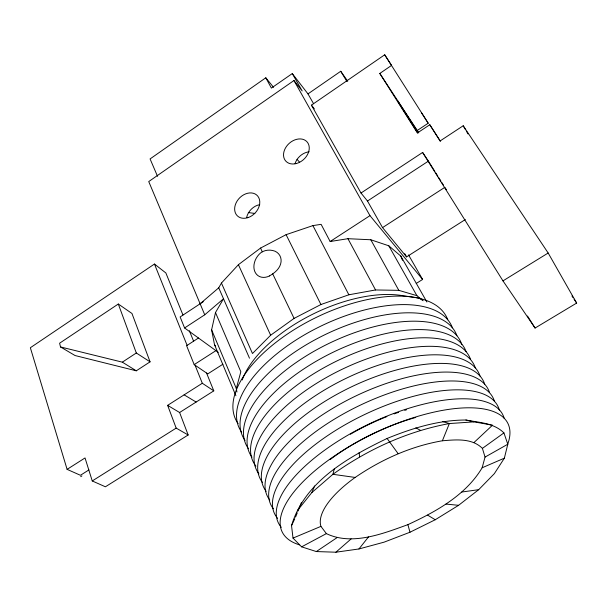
<?xml version="1.0" encoding="UTF-8"?>
<svg xmlns="http://www.w3.org/2000/svg" width="607" height="607" viewBox="0 0 607 607"><rect width="100%" height="100%" fill="white"/><g stroke="black" fill="none" stroke-linecap="round" stroke-linejoin="round"><path stroke-width="0.91" d="M235.903 395.741L214.514 344.693L211.608 329.836L215.493 312.552L223.505 298.765L204.734 314.798L184.589 327.962L180.135 316.96L203.284 301.694M504.364 458.171L507.793 444.233L503.931 432.897C493.696 422.776 479.166 422.639 465.895 420.021C438.542 420.006 412.191 428.216 387.099 438.466C348.38 457.132 304.524 481.541 291.535 525.639L293.014 538.098L301.618 546.839L316.33 551.558L335.891 552.211L358.949 548.963L384.102 542.157L409.983 532.233L435.249 519.744L458.589 505.312L478.695 489.674L494.341 473.657L504.364 458.171L482.148 467.769C465.683 495.32 436.19 511.542 407.904 524.645C382.934 533.621 352.197 545.989 326.376 533.621L320.928 526.375A89.844 34.379 -25.6 0 1 355.156 477.443C381.371 459.499 410.969 446.183 442.382 440.773C455.925 439.711 471.867 437.882 482.406 448.383L485.046 457.079L482.148 467.769M334.298 468.847L332.909 474.302L311.823 492.573L297.794 510.13M236.927 392.046L236.305 388.503L240.835 371.742L215.493 312.552M295.533 517.141L297.278 512.832M297.976 511.102L301.467 502.482M442.382 440.773L449.355 423.557L473.991 421.865L492.543 425.158L474.12 442.412M311.823 492.573L314.608 485.964M291.535 525.639L294.736 518.841M204.734 314.798L200.12 303.773L218.725 287.817L221.449 283.052L238.414 264.69L260.547 248.073L286.094 234.666L312.916 225.607L321.118 224.34L330.155 241.518L347.932 238.695L370.794 239.765L388.784 245.789L400.795 256.078L426.873 302.005M358.949 548.963L368.51 536.914M423.162 300.761L416.903 295.67L398.807 290.343L375.558 289.964L348.873 294.782L320.921 304.524L294.084 318.409L270.646 335.231L252.474 353.517L221.449 283.052M335.891 552.211L351.119 538.917M269.409 275.95C274.819 272.884 280.29 268.446 281.064 261.845A14.925 12.11 -31.8 0 0 275.017 251.207C270.449 249.409 264.91 249.803 260.873 252.702A15.107 11.616 -55.6 0 0 254.629 271.101A15.107 11.616 -55.6 0 0 269.417 275.98M482.406 448.383L503.931 432.897M273.545 87.325L265.798 77.787L150.081 158.928L157.532 176.318M265.798 77.787L271.39 88.083L292.278 73.568L302.172 90.929L293.955 80.534L148.738 181.569L200.12 303.773M313.599 103.744L307.984 93.895L340.732 71.269L347.735 81.194M311.429 105.148L384.709 54.789L391.561 65.412L379.807 73.447L417.396 132.956L429.794 124.739L440.196 140.9L463.209 125.763L548.174 253.013L576.65 303.068L535.071 328.053L502.968 280.874L422.609 152.456L361.006 193.026L311.429 105.148L314.343 108.881M182.95 314.98L165.87 272.968L154.459 264.037L30.35 347.735L67.104 469.363L80.435 475.289L88.895 469.932M316.33 551.558L336.733 537.84M118.304 304.016L59.6 343.205L60.518 346.946L75.033 355.527L136.287 370.809L150.066 361.84L131.962 313.478L118.304 304.016L136.317 352.993L150.066 361.84M418.762 132.865L417.252 130.482L428.208 123.206L384.709 54.789M361.006 193.026L367.485 201.031L428.413 161.121L422.609 152.456M60.518 346.946L122.333 362.159L136.317 352.993M442.814 421.569L449.355 423.557C407.274 431.319 367.622 449.476 332.909 474.302L355.156 477.443M330.155 241.518L369.967 215.652L422.609 279.455L416.235 283.454M198.497 338L186.607 345.709L194.187 364.61L207.799 373.874L222.913 364.23M367.485 201.031L382.539 227.61L444.832 187.335L446.388 189.657M194.187 364.61L216.358 350.368M67.104 469.363L85.033 457.944L92.256 480.956L105.406 486.791L188.162 434.976L179.604 412.51L167.631 405.347L202.313 383.267L213.793 390.862L179.604 412.51M382.539 227.61L406.569 256.898L465.326 219.537M80.731 476.67L81.892 475.934M92.256 480.956L176.174 428.11L188.162 434.976M502.968 280.874L548.174 253.013M485.046 457.079L507.793 444.233M301.618 546.839L326.376 533.621M293.014 538.098L320.928 526.375M461.813 492.027L478.695 489.674M445.978 504.076L458.589 505.312M248.301 212.549L254.819 213.444M465.895 420.021L473.991 421.865M415.818 427.852L420.431 430.317M184.118 394.846L196.129 402.046M427.654 515.146L435.249 519.744M122.333 362.159L136.287 370.809M184.589 327.962L218.27 352.348M297.028 159.277L299.501 162.13M214.514 344.693L215.66 346.134M292.278 73.568L307.984 93.895M387.099 438.466L398.124 453.664M571.953 295.996L572.993 297.567M574.04 299.137L576.65 303.068M379.807 73.447L417.252 130.482M421.607 112.948L428.208 123.206M418.079 132.288L397.577 100.823L417.828 133.07M429.794 124.739L440.348 141.401M527.521 316.027L535.071 328.053M428.413 161.121L434.885 171.447M435.879 173.033L437.867 176.212M438.861 177.805L440.849 180.985M441.843 182.57L443.338 184.953M340.732 71.269L346.923 81.513M463.209 125.763L465.607 129.845M466.563 131.476L468.005 133.927M408.534 254.917L422.609 279.455M404.725 253.673L406.569 256.898M388.784 245.789L416.903 295.67M293.955 80.534L369.967 215.652M370.794 239.765L398.807 290.343M347.932 238.695L375.558 289.964M312.916 225.607L348.873 294.782M286.094 234.666L320.921 304.524M272.695 273.825L294.084 318.409M260.547 248.073L262.292 251.784M238.414 264.69L270.646 335.231M218.725 287.817L249.485 358.191M211.608 329.836L236.305 388.503M189.354 330.732L193.618 341.233M206.547 373.024L213.793 390.862M400.795 256.078L402.509 260.32M154.459 264.037L187.138 345.444M195.067 365.209L202.313 383.267M167.631 405.347L176.174 428.11M407.904 524.645L409.983 532.233M359.132 452.541L359.564 456.836M246.647 217.42A13.961 10.759 -46.2 0 1 259.75 204.642M295.032 163.738A14.075 10.744 -42.1 0 1 309.107 151.788M242.201 379.99A105.519 51.936 -25.9 0 1 399.907 295.26L418.784 298.037A107.568 53.052 -25.9 0 1 422.153 299.934M281.345 527.324A124.572 49.797 -25.6 0 1 366.825 425.075A124.572 49.797 -25.6 0 1 504.205 418.367M248.521 448.778A119.025 55.229 -25.8 0 1 328.281 343.744A119.025 55.229 -25.8 0 1 461.768 344.473M266.162 491.291A122.045 52.361 -25.7 0 1 349.124 387.979A122.045 52.361 -25.7 0 1 484.727 384.246M258.901 473.9A120.816 53.545 -25.7 0 1 340.656 369.997A120.816 53.545 -25.7 0 1 475.357 367.933M252.011 457.23A119.625 54.668 -25.8 0 1 331.695 352.933A119.625 54.668 -25.8 0 1 466.093 351.635M241.677 432.207A117.841 56.292 -25.9 0 1 318.986 327.036A117.841 56.292 -25.9 0 1 452.42 327.848M238.141 423.656A117.234 56.83 -25.9 0 1 314.654 318.205A117.234 56.83 -25.9 0 1 447.746 319.722M269.758 499.993A122.667 51.739 -25.7 0 1 353.57 397.054A122.667 51.739 -25.7 0 1 489.492 392.524M330.071 459.628A109.981 43.651 -25.6 0 1 415.757 417.457M262.603 482.671A121.423 52.961 -25.7 0 1 344.715 379.011A121.423 52.961 -25.7 0 1 480.016 376.044M277.634 518.363A123.927 50.464 -25.6 0 1 362.637 415.492A123.927 50.464 -25.6 0 1 499.402 410.203M245.084 440.454A118.433 55.768 -25.9 0 1 323.167 335.565A118.433 55.768 -25.9 0 1 456.919 335.686M299.623 544.904A125.217 49.114 -25.6 0 1 372.25 434.187A125.217 49.114 -25.6 0 1 507.763 443.99M255.949 466.153A120.216 54.122 -25.8 0 1 334.996 361.893A120.216 54.122 -25.8 0 1 470.577 359.443M273.393 508.787A123.289 51.109 -25.6 0 1 358.077 406.227A123.289 51.109 -25.6 0 1 494.295 400.886M350.383 434.225A109.427 44.228 -25.6 0 1 386.925 416.584M394.102 413.891A109.427 44.228 -25.6 0 1 398.564 412.343M404.732 410.355A109.427 44.228 -25.6 0 1 406.47 409.831M247.793 217.685A14.219 10.827 -46.1 0 0 257.808 196.167A14.219 10.827 -46.1 0 0 236.055 202.966A14.219 10.827 -46.1 0 0 247.793 217.685M296.079 163.602A14.348 10.827 -42.3 0 0 307.696 142.675A14.348 10.827 -42.3 0 0 285.411 148.093A14.348 10.827 -42.3 0 0 296.079 163.602"/></g></svg>
